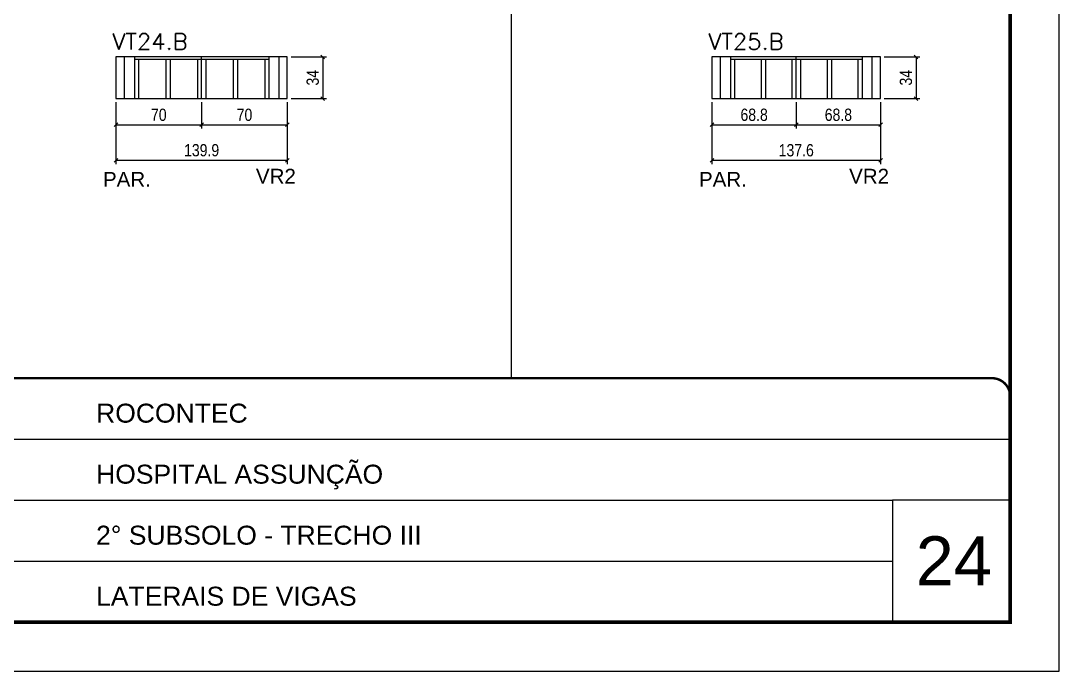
# Model space of a CAD drawing. Extents: x 137137 to 143418, y 10464 to 34486.
# Drawn here: x 142543 to 143391, y 27693 to 28224 of the extents above; entities that cross this region are included whole.
import ezdxf

# ---------------------------------------------------------------- set-up
doc = ezdxf.new("R2010")
doc.units = 0
doc.linetypes.add('CONTINUO', pattern=[0])
doc.linetypes.add('DASHED', pattern=[0.75, 0.5, -0.25])
for name, color, linetype in [('5', 5, 'Continuous'), ('COTA', 241, 'Continuous'), ('Painéis', 200, 'Continuous'), ('SARR_2.2x7', 40, 'Continuous'), ('SARR_3.5x7', 81, 'Continuous')]:
    doc.layers.add(name, color=color, linetype=linetype)
for name, color, linetype, lineweight in [('CARIMBO', 255, 'Continuous', 9), ('Escoras', 2, 'Continuous', 25), ('Folhas', 255, 'Continuous', 9), ('Sarr 2.2x7', 40, 'Continuous', 9), ('SARRAFO DE PRESSAO', 251, 'DASHED', 9), ('Texto Seção', 7, 'Continuous', 15)]:
    doc.layers.add(name, color=color, linetype=linetype, lineweight=lineweight)
doc.styles.add('ARIAL', font='arial.ttf')
doc.styles.add('COTA TECNICA', font='techl___.ttf', dxfattribs={"height": 10})
doc.styles.add('REGUA-120', font='ROMANS.shx', dxfattribs={"height": 15})
doc.styles.get("Standard").update_dxf_attribs({"font": 'arial.ttf'})
doc.dimstyles.new('PAINEL', dxfattribs={"dimtxt": 10, "dimasz": 3, "dimexe": 3, "dimexo": 3, "dimgap": 3, "dimtad": 1, "dimdec": 1, "dimzin": 12, "dimdsep": 46, "dimtxsty": 'COTA TECNICA', "dimblk1": 'OBLIQUE', "dimblk2": 'OBLIQUE', "dimsah": 1, "dimcen": 0.9, "dimclrd": 4, "dimclre": 4, "dimclrt": 240, "dimadec": 1, "dimazin": 3, "dimtfac": 1, "dimtdec": 1, "dimtmove": 0, "dimatfit": 3, "dimfxl": 1, "dimtolj": 1, "dimtzin": 12, "dimarcsym": 0})

# ---------------------------------------------------------------- blocks, each defined once
blk = doc.blocks.new('_Oblique')
at = {"color": 0, "linetype": 'ByBlock', "lineweight": -2}
blk.add_line((-0.5, -0.5), (0.5, 0.5), dxfattribs=at)
blk = doc.blocks.new('*D325')
at = {"layer": 'COTA', "color": 4, "linetype": 'ByBlock', "lineweight": -2, "transparency": 16777216}
for p, q in [((143247.9, 28194.4), (143276.88, 28194.4)), ((143273.88, 28194.4), (143273.88, 28160.4)), ((143247.9, 28160.4), (143276.88, 28160.4))]:
    blk.add_line(p, q, dxfattribs=at)
at = {"layer": 'Defpoints', "color": 0, "linetype": 'ByBlock', "transparency": 16777216}
for p in [(143244.9, 28194.4), (143244.9, 28160.4), (143273.88, 28160.4)]:
    blk.add_point(p, dxfattribs=at)
at = {"layer": 'COTA', "color": 4, "linetype": 'ByBlock', "lineweight": -2, "transparency": 16777216, "xscale": 3, "yscale": 3, "zscale": 3}
for p, rotation in [((143273.88, 28194.4), 90), ((143273.88, 28160.4), 270)]:
    blk.add_blockref('_Oblique', p, dxfattribs=dict(at, rotation=rotation))
at = {"layer": 'COTA', "color": 240, "linetype": 'ByBlock', "transparency": 16777216, "insert": (143265.66, 28177.4), "char_height": 10, "attachment_point": 5, "rotation": 90, "style": 'COTA TECNICA'}
blk.add_mtext('\\A1;34', dxfattribs=at)
blk = doc.blocks.new('*D326')
at = {"layer": 'Defpoints', "color": 0, "linetype": 'ByBlock', "transparency": 16777216}
for p in [(143107.3, 28160.4), (143244.9, 28160.4), (143107.3, 28109.92)]:
    blk.add_point(p, dxfattribs=at)
at = {"layer": 'Escoras', "color": 4, "linetype": 'ByBlock', "lineweight": -2, "transparency": 16777216}
for p, q in [((143107.3, 28157.4), (143107.3, 28106.92)), ((143244.9, 28157.4), (143244.9, 28106.92)), ((143244.9, 28109.92), (143107.3, 28109.92))]:
    blk.add_line(p, q, dxfattribs=at)
at = {"layer": 'Escoras', "color": 4, "linetype": 'ByBlock', "lineweight": -2, "transparency": 16777216, "xscale": 3, "yscale": 3, "zscale": 3, "rotation": 180}
blk.add_blockref('_Oblique', (143107.3, 28109.92), dxfattribs=at)
at = {"layer": 'Escoras', "color": 4, "linetype": 'ByBlock', "lineweight": -2, "transparency": 16777216, "xscale": 3, "yscale": 3, "zscale": 3}
blk.add_blockref('_Oblique', (143244.9, 28109.92), dxfattribs=at)
at = {"layer": 'Escoras', "color": 240, "linetype": 'ByBlock', "transparency": 16777216, "insert": (143176.1, 28118.14), "char_height": 10, "attachment_point": 5, "style": 'COTA TECNICA'}
blk.add_mtext('\\A1;137.6', dxfattribs=at)
blk = doc.blocks.new('*D857')
at = {"layer": 'Defpoints', "color": 0, "linetype": 'ByBlock', "transparency": 16777216}
for p in [(143107.3, 28160.4), (143176.1, 28160.4), (143176.1, 28138.97)]:
    blk.add_point(p, dxfattribs=at)
at = {"layer": 'Escoras', "color": 4, "linetype": 'ByBlock', "lineweight": -2, "transparency": 16777216}
for p, q in [((143107.3, 28157.4), (143107.3, 28135.97)), ((143176.1, 28157.4), (143176.1, 28135.97)), ((143107.3, 28138.97), (143176.1, 28138.97))]:
    blk.add_line(p, q, dxfattribs=at)
at = {"layer": 'Escoras', "color": 4, "linetype": 'ByBlock', "lineweight": -2, "transparency": 16777216, "xscale": 3, "yscale": 3, "zscale": 3, "rotation": 180}
blk.add_blockref('_Oblique', (143107.3, 28138.97), dxfattribs=at)
at = {"layer": 'Escoras', "color": 4, "linetype": 'ByBlock', "lineweight": -2, "transparency": 16777216, "xscale": 3, "yscale": 3, "zscale": 3}
blk.add_blockref('_Oblique', (143176.1, 28138.97), dxfattribs=at)
at = {"layer": 'Escoras', "color": 240, "linetype": 'ByBlock', "transparency": 16777216, "insert": (143141.7, 28147.09), "char_height": 10, "attachment_point": 5, "style": 'COTA TECNICA'}
blk.add_mtext('\\A1;68.8', dxfattribs=at)
blk = doc.blocks.new('*D858')
at = {"layer": 'Defpoints', "color": 0, "linetype": 'ByBlock', "transparency": 16777216}
for p in [(143176.1, 28160.4), (143244.9, 28160.4), (143244.9, 28138.97)]:
    blk.add_point(p, dxfattribs=at)
at = {"layer": 'Escoras', "color": 4, "linetype": 'ByBlock', "lineweight": -2, "transparency": 16777216}
for p, q in [((143176.1, 28157.4), (143176.1, 28135.97)), ((143244.9, 28157.4), (143244.9, 28135.97)), ((143176.1, 28138.97), (143244.9, 28138.97))]:
    blk.add_line(p, q, dxfattribs=at)
at = {"layer": 'Escoras', "color": 4, "linetype": 'ByBlock', "lineweight": -2, "transparency": 16777216, "xscale": 3, "yscale": 3, "zscale": 3, "rotation": 180}
blk.add_blockref('_Oblique', (143176.1, 28138.97), dxfattribs=at)
at = {"layer": 'Escoras', "color": 4, "linetype": 'ByBlock', "lineweight": -2, "transparency": 16777216, "xscale": 3, "yscale": 3, "zscale": 3}
blk.add_blockref('_Oblique', (143244.9, 28138.97), dxfattribs=at)
at = {"layer": 'Escoras', "color": 240, "linetype": 'ByBlock', "transparency": 16777216, "insert": (143210.5, 28147.09), "char_height": 10, "attachment_point": 5, "style": 'COTA TECNICA'}
blk.add_mtext('\\A1;68.8', dxfattribs=at)
blk = doc.blocks.new('*D347')
at = {"layer": 'COTA', "color": 4, "linetype": 'ByBlock', "lineweight": -2, "transparency": 16777216}
for p, q in [((142763.61, 28194.4), (142792.59, 28194.4)), ((142789.59, 28194.4), (142789.59, 28160.4)), ((142763.61, 28160.4), (142792.59, 28160.4))]:
    blk.add_line(p, q, dxfattribs=at)
at = {"layer": 'Defpoints', "color": 0, "linetype": 'ByBlock', "transparency": 16777216}
for p in [(142760.61, 28194.4), (142760.61, 28160.4), (142789.59, 28160.4)]:
    blk.add_point(p, dxfattribs=at)
at = {"layer": 'COTA', "color": 4, "linetype": 'ByBlock', "lineweight": -2, "transparency": 16777216, "xscale": 3, "yscale": 3, "zscale": 3}
for p, rotation in [((142789.59, 28194.4), 90), ((142789.59, 28160.4), 270)]:
    blk.add_blockref('_Oblique', p, dxfattribs=dict(at, rotation=rotation))
at = {"layer": 'COTA', "color": 240, "linetype": 'ByBlock', "transparency": 16777216, "insert": (142781.37, 28177.4), "char_height": 10, "attachment_point": 5, "rotation": 90, "style": 'COTA TECNICA'}
blk.add_mtext('\\A1;34', dxfattribs=at)
blk = doc.blocks.new('*D348')
at = {"layer": 'Defpoints', "color": 0, "linetype": 'ByBlock', "transparency": 16777216}
for p in [(142620.71, 28160.4), (142760.61, 28160.4), (142620.71, 28109.92)]:
    blk.add_point(p, dxfattribs=at)
at = {"layer": 'Escoras', "color": 4, "linetype": 'ByBlock', "lineweight": -2, "transparency": 16777216}
for p, q in [((142620.71, 28157.4), (142620.71, 28106.92)), ((142760.61, 28157.4), (142760.61, 28106.92)), ((142760.61, 28109.92), (142620.71, 28109.92))]:
    blk.add_line(p, q, dxfattribs=at)
at = {"layer": 'Escoras', "color": 4, "linetype": 'ByBlock', "lineweight": -2, "transparency": 16777216, "xscale": 3, "yscale": 3, "zscale": 3, "rotation": 180}
blk.add_blockref('_Oblique', (142620.71, 28109.92), dxfattribs=at)
at = {"layer": 'Escoras', "color": 4, "linetype": 'ByBlock', "lineweight": -2, "transparency": 16777216, "xscale": 3, "yscale": 3, "zscale": 3}
blk.add_blockref('_Oblique', (142760.61, 28109.92), dxfattribs=at)
at = {"layer": 'Escoras', "color": 240, "linetype": 'ByBlock', "transparency": 16777216, "insert": (142690.66, 28118.17), "char_height": 10, "attachment_point": 5, "style": 'COTA TECNICA'}
blk.add_mtext('\\A1;139.9', dxfattribs=at)
blk = doc.blocks.new('*D867')
at = {"layer": 'Defpoints', "color": 0, "linetype": 'ByBlock', "transparency": 16777216}
for p in [(142620.71, 28160.4), (142690.66, 28160.4), (142690.66, 28138.97)]:
    blk.add_point(p, dxfattribs=at)
at = {"layer": 'Escoras', "color": 4, "linetype": 'ByBlock', "lineweight": -2, "transparency": 16777216}
for p, q in [((142620.71, 28157.4), (142620.71, 28135.97)), ((142690.66, 28157.4), (142690.66, 28135.97)), ((142620.71, 28138.97), (142690.66, 28138.97))]:
    blk.add_line(p, q, dxfattribs=at)
at = {"layer": 'Escoras', "color": 4, "linetype": 'ByBlock', "lineweight": -2, "transparency": 16777216, "xscale": 3, "yscale": 3, "zscale": 3, "rotation": 180}
blk.add_blockref('_Oblique', (142620.71, 28138.97), dxfattribs=at)
at = {"layer": 'Escoras', "color": 4, "linetype": 'ByBlock', "lineweight": -2, "transparency": 16777216, "xscale": 3, "yscale": 3, "zscale": 3}
blk.add_blockref('_Oblique', (142690.66, 28138.97), dxfattribs=at)
at = {"layer": 'Escoras', "color": 240, "linetype": 'ByBlock', "transparency": 16777216, "insert": (142655.69, 28147.07), "char_height": 10, "attachment_point": 5, "style": 'COTA TECNICA'}
blk.add_mtext('\\A1;70', dxfattribs=at)
blk = doc.blocks.new('*D868')
at = {"layer": 'Defpoints', "color": 0, "linetype": 'ByBlock', "transparency": 16777216}
for p in [(142690.66, 28160.4), (142760.61, 28160.4), (142760.61, 28138.97)]:
    blk.add_point(p, dxfattribs=at)
at = {"layer": 'Escoras', "color": 4, "linetype": 'ByBlock', "lineweight": -2, "transparency": 16777216}
for p, q in [((142690.66, 28157.4), (142690.66, 28135.97)), ((142760.61, 28157.4), (142760.61, 28135.97)), ((142690.66, 28138.97), (142760.61, 28138.97))]:
    blk.add_line(p, q, dxfattribs=at)
at = {"layer": 'Escoras', "color": 4, "linetype": 'ByBlock', "lineweight": -2, "transparency": 16777216, "xscale": 3, "yscale": 3, "zscale": 3, "rotation": 180}
blk.add_blockref('_Oblique', (142690.66, 28138.97), dxfattribs=at)
at = {"layer": 'Escoras', "color": 4, "linetype": 'ByBlock', "lineweight": -2, "transparency": 16777216, "xscale": 3, "yscale": 3, "zscale": 3}
blk.add_blockref('_Oblique', (142760.61, 28138.97), dxfattribs=at)
at = {"layer": 'Escoras', "color": 240, "linetype": 'ByBlock', "transparency": 16777216, "insert": (142725.64, 28147.07), "char_height": 10, "attachment_point": 5, "style": 'COTA TECNICA'}
blk.add_mtext('\\A1;70', dxfattribs=at)
blk = doc.blocks.new('9999999999')
at = {"color": 30, "linetype": 'CONTINUO'}
for p, q in [((98564.56, 34379.64), (99583.98, 34379.64)), ((98564.56, 34329.83), (99487.98, 34329.83)), ((99583.98, 34329.83), (99487.98, 34329.83)), ((99487.98, 34329.83), (99487.98, 34230.21)), ((98564.56, 34280.02), (99487.98, 34280.02))]:
    blk.add_line(p, q, dxfattribs=at)
at = {"color": 30, "linetype": 'CONTINUO', "const_width": 2}
blk.add_lwpolyline([(99583.98, 34230.21), (99583.98, 34414.45, 0.414214), (99568.98, 34429.45), (98228.98, 34429.45, 0.414214), (98213.98, 34414.45), (98213.98, 34245.21, 0.414214), (98228.98, 34230.21), (99583.98, 34230.21)], format="xyb", dxfattribs=at)
at = {"layer": 'Folhas'}
blk.add_lwpolyline([(98138.98, 34190.21), (99623.98, 34190.21), (99623.98, 35240.21), (98138.98, 35240.21)], close=True, dxfattribs=at)
at = {"layer": 'Folhas', "color": 30, "const_width": 3}
blk.add_lwpolyline([(98213.98, 34230.21), (99583.98, 34230.21), (99583.98, 35200.21), (98213.98, 35200.21)], close=True, dxfattribs=at)
at = {"color": 7, "linetype": 'Continuous', "ltscale": 5, "style": 'ARIAL'}
for s, height, p in [('ROCONTEC', 15.483, (98837.68, 34393.13)), ('HOSPITAL ASSUNÇÃO', 15.4829, (98837.68, 34343.32)), ('2° SUBSOLO - TRECHO III', 15.4829, (98837.68, 34293.51)), ('LATERAIS DE VIGAS', 15.4829, (98837.68, 34243.7))]:
    blk.add_text(s, height=height, dxfattribs=at).set_placement(p)

msp = doc.modelspace()

# ---------------------------------------------------------------- linework, layer by layer
at = {"layer": 'COTA', "linetype": 'ByBlock'}
msp.add_line((142943.66, 27932.14), (142943.66, 28702.9), dxfattribs=at)
at = {"layer": 'Painéis', "linetype": 'ByBlock'}
for p, q in [((142690.66, 28160.4), (142690.66, 28194.4)), ((143176.1, 28160.4), (143176.1, 28194.4))]:
    msp.add_line(p, q, dxfattribs=at)
for points in [[(142620.71, 28160.4), (142760.61, 28160.4), (142760.61, 28194.4), (142620.71, 28194.4)], [(143107.3, 28160.4), (143244.9, 28160.4), (143244.9, 28194.4), (143107.3, 28194.4)]]:
    msp.add_lwpolyline(points, close=True, dxfattribs=at)
at = {"layer": 'Sarr 2.2x7'}
for p, q in [((142627.71, 28160.4), (142627.71, 28194.4)), ((142753.61, 28194.4), (142753.61, 28160.4)), ((143114.3, 28160.4), (143114.3, 28194.4)), ((143237.9, 28194.4), (143237.9, 28160.4))]:
    msp.add_line(p, q, dxfattribs=at)
at = {"layer": 'SARR_2.2x7', "linetype": 'Continuous'}
for p, q in [((142690.66, 28192.2), (142635.71, 28192.2)), ((142745.61, 28192.2), (142690.66, 28192.2)), ((143176.1, 28192.2), (143122.3, 28192.2)), ((143229.9, 28192.2), (143176.1, 28192.2))]:
    msp.add_line(p, q, dxfattribs=at)
at = {"layer": 'SARR_3.5x7'}
for p, q in [((142635.71, 28194.4), (142635.71, 28160.4)), ((142639.21, 28192.2), (142639.21, 28160.4)), ((142661.44, 28192.2), (142661.44, 28160.4)), ((142664.94, 28192.2), (142664.94, 28160.4)), ((142687.16, 28192.2), (142687.16, 28160.4)), ((142694.16, 28192.2), (142694.16, 28160.4)), ((142716.39, 28192.2), (142716.39, 28160.4)), ((142719.89, 28192.2), (142719.89, 28160.4)), ((142742.11, 28192.2), (142742.11, 28160.4)), ((142745.61, 28194.4), (142745.61, 28160.4)), ((143122.3, 28194.4), (143122.3, 28160.4)), ((143125.8, 28192.2), (143125.8, 28160.4)), ((143147.45, 28192.2), (143147.45, 28160.4)), ((143150.95, 28192.2), (143150.95, 28160.4)), ((143172.6, 28192.2), (143172.6, 28160.4)), ((143179.6, 28192.2), (143179.6, 28160.4)), ((143201.25, 28192.2), (143201.25, 28160.4)), ((143204.75, 28192.2), (143204.75, 28160.4)), ((143226.4, 28192.2), (143226.4, 28160.4)), ((143229.9, 28194.4), (143229.9, 28160.4))]:
    msp.add_line(p, q, dxfattribs=at)

# ---------------------------------------------------------------- block references
at = {"layer": 'SARRAFO DE PRESSAO', "color": 6, "linetype": 'ByBlock'}
msp.add_blockref('9999999999', (43766.81, -6497.3), dxfattribs=at)

# ---------------------------------------------------------------- texts
at = {"layer": '5', "linetype": 'Continuous'}
for s, p in [('PAR.', (142610.09, 28088.5)), ('VR2', (142734.97, 28091.05)), ('PAR.', (143096.68, 28088.5)), ('VR2', (143219.26, 28091.05))]:
    msp.add_text(s, height=12, rotation=0.00004, dxfattribs=at).set_placement(p)
at = {"layer": 'CARIMBO', "style": 'ARIAL'}
msp.add_text('24', height=40, dxfattribs=at).set_placement((143273.65, 27763.04))
at = {"layer": 'Texto Seção', "style": 'REGUA-120', "width": 1.05}
for s, p in [('VT24.B', (142617.9, 28200.39)), ('VT25.B', (143104.48, 28200.39))]:
    msp.add_text(s, height=13, dxfattribs=at).set_placement(p)

# ---------------------------------------------------------------- dimensions: what is measured, and where the dimension line sits
at = {"layer": 'COTA', "linetype": 'ByBlock'}
for base, p1, p2, picture, middle in [((142789.59, 28160.4), (142760.61, 28194.4), (142760.61, 28160.4), '*D347', (142781.37, 28177.4)), ((143273.88, 28160.4), (143244.9, 28194.4), (143244.9, 28160.4), '*D325', (143265.66, 28177.4))]:
    dim = msp.add_linear_dim(base=base, p1=p1, p2=p2, angle=90, dimstyle='PAINEL', dxfattribs=at)
    dim.commit()
    dim.dimension.update_dxf_attribs({"geometry": picture, "text_midpoint": middle})
at = {"layer": 'Escoras', "linetype": 'ByBlock'}
for base, p1, p2, picture, middle in [((142620.71, 28109.92), (142760.61, 28160.4), (142620.71, 28160.4), '*D348', (142690.66, 28118.17)), ((142690.66473585, 28138.96805624), (142620.71473585, 28160.39798911), (142690.66473585, 28160.39798911), '*D867', (142655.68973585, 28147.07039542)), ((142760.61473585, 28138.96805624), (142690.66473585, 28160.39798911), (142760.61473585, 28160.39798911), '*D868', (142725.63973585, 28147.07039542)), ((143107.3, 28109.92), (143244.9, 28160.4), (143107.3, 28160.4), '*D326', (143176.1, 28118.14)), ((143176.1, 28138.97), (143107.3, 28160.4), (143176.1, 28160.4), '*D857', (143141.7, 28147.09)), ((143244.9, 28138.97), (143176.1, 28160.4), (143244.9, 28160.4), '*D858', (143210.5, 28147.09))]:
    dim = msp.add_linear_dim(base=base, p1=p1, p2=p2, dimstyle='PAINEL', dxfattribs=at)
    dim.commit()
    dim.dimension.update_dxf_attribs({"geometry": picture, "text_midpoint": middle})

doc.saveas('drawing.dxf')
